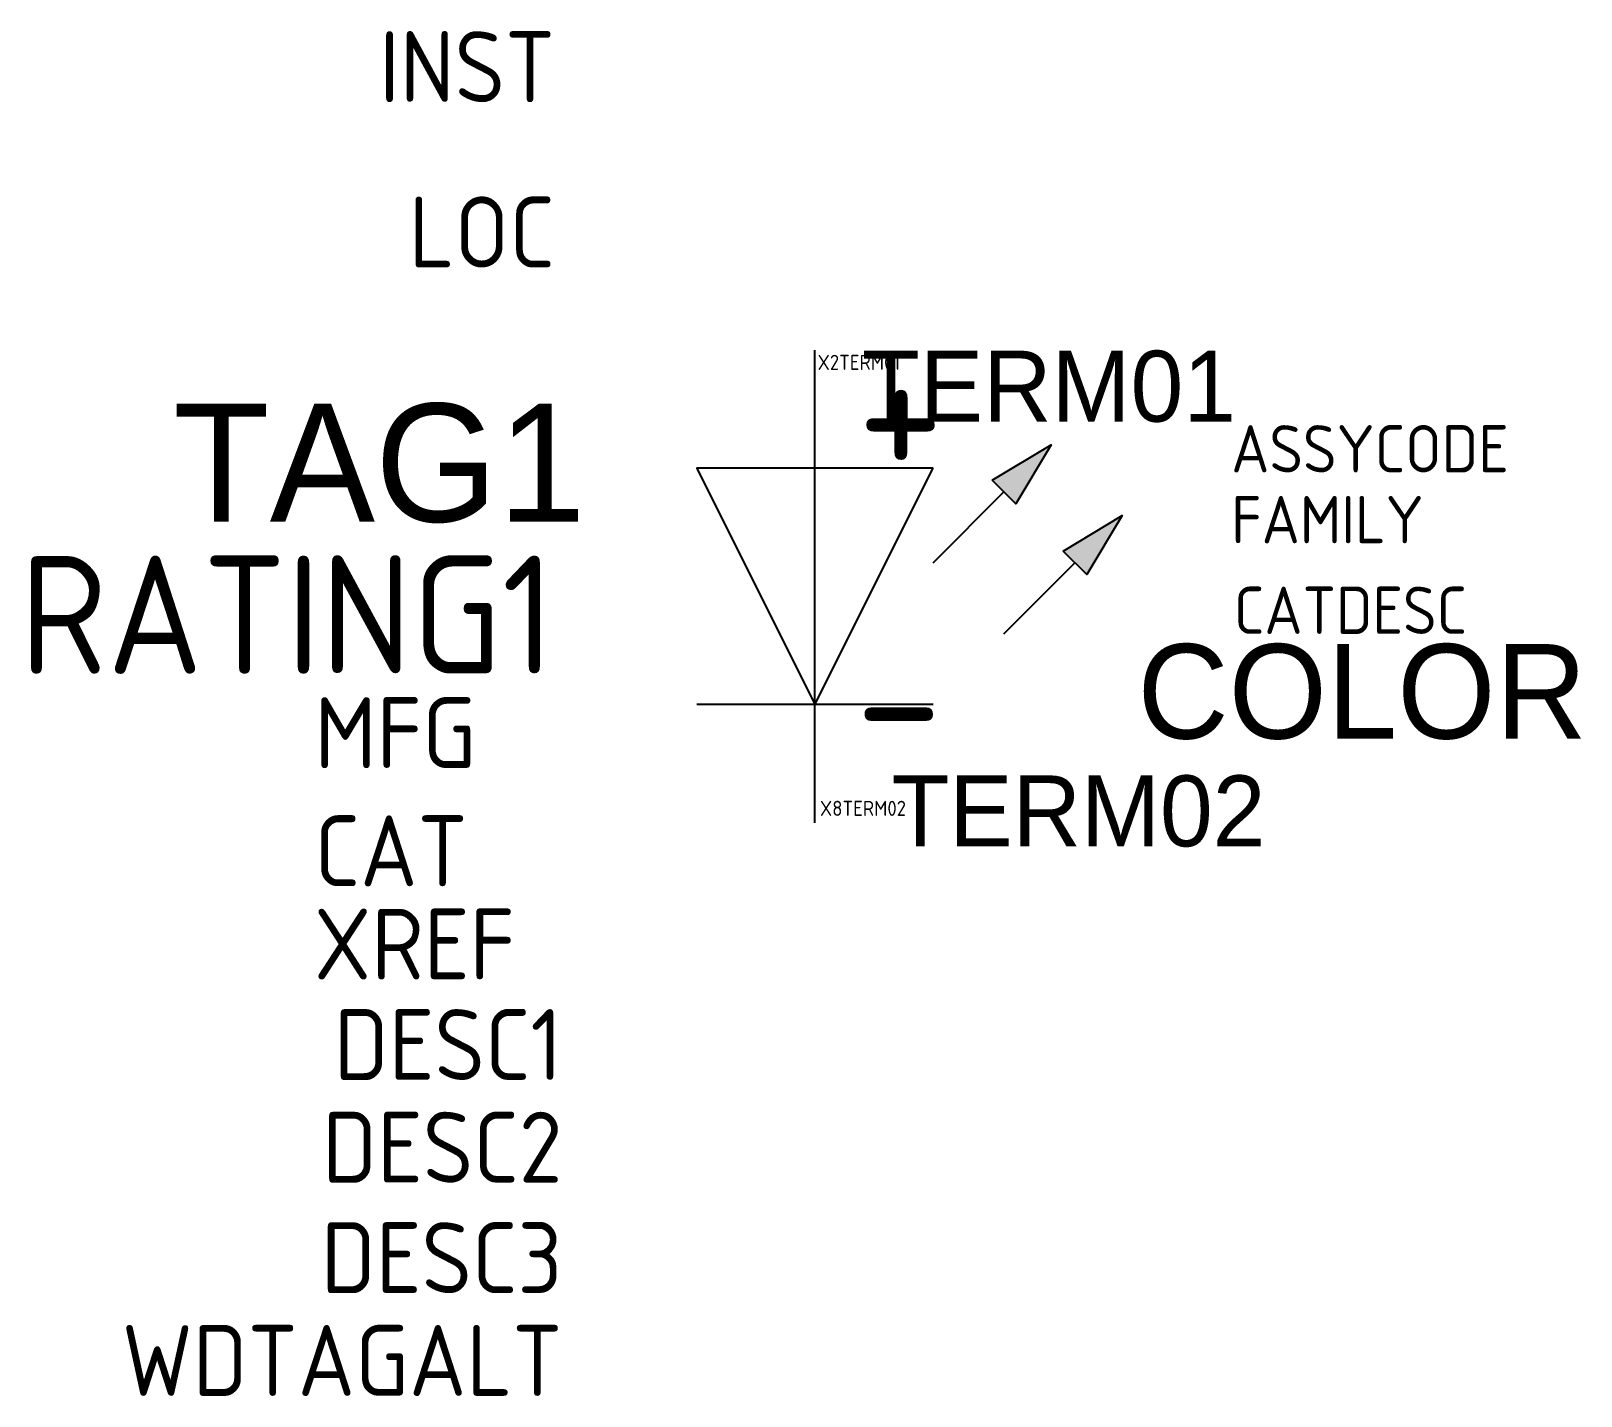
# Model space of a CAD drawing. Extents: x -16.6 to 16.2, y -17.1 to 11.8.
import ezdxf
from ezdxf.enums import TextEntityAlignment as Align

# ---------------------------------------------------------------- set-up
doc = ezdxf.new("R2010")
doc.units = 0
doc.header["$MEASUREMENT"] = 0
doc.styles.add('WD_IEC', font='isocp2.shx', dxfattribs={"width": 0.9, "height": 4})

msp = doc.modelspace()

# ---------------------------------------------------------------- linework, layer by layer
for p, q in [((0, -5), (0, 5)), ((0, 5), (0, 5)), ((2.5, 0.5), (4, 2)), ((4, -1), (5.5, 0.5)), ((2.5, -2.5), (-2.5, -2.5))]:
    msp.add_line(p, q)
for points in [[(3.75, 2.25), (5, 3), (4.25, 1.75)], [(2.5, 2.5), (-2.5, 2.5), (0, -2.5)], [(5.25, 0.75), (6.5, 1.5), (5.75, 0.25)]]:
    msp.add_lwpolyline(points, close=True)
for points in [[(5, 3), (3.75, 2.25), (4.25, 1.75)], [(6.5, 1.5), (5.25, 0.75), (5.75, 0.25)]]:
    msp.add_solid(points)

# ---------------------------------------------------------------- texts
at = {"style": 'WD_IEC'}
for s, p in [('+', (0.893, 3.734)), ('-', (0.856, -2.393))]:
    msp.add_text(s, height=3, dxfattribs=at).set_placement(p, align=Align.MIDDLE_LEFT)
at = {"style": 'WD_IEC', "flags": 1}
for tag, p in [('INST', (-5.5, 10.25)), ('LOC', (-5.5, 6.75)), ('DESC1', (-5.345, -10.445)), ('DESC2', (-5.345, -12.618)), ('DESC3', (-5.345, -14.956))]:
    msp.add_attdef(tag, text='', height=1.5, dxfattribs=at).set_placement(p, align=Align.RIGHT)
for tag, p in [('TERM01', (0.996, 3.488)), ('TERM02', (1.619, -5.5))]:
    msp.add_attdef(tag, p, '', height=1.5)
for tag, p, s, height in [('X2TERM01', (0.056, 4.582), '', 0.32), ('ASSYCODE', (8.809, 2.414), '', 1), ('FAMILY', (8.809, 0.914), 'LT_SUPER', 1), ('CATDESC', (8.865, -1.004), '', 1), ('MFG', (-10.591, -3.845), 'ACKO', 1.5), ('X8TERM02', (0.106, -4.856), '', 0.32), ('CAT', (-10.591, -6.345), 'СЛ-2010-S-R', 1.5)]:
    msp.add_attdef(tag, p, s, height=height, dxfattribs=at)
msp.add_attdef('TAG1', text='H', height=2.5).set_placement((-4.849, 1.369), align=Align.RIGHT)
at = {"style": 'WD_IEC'}
msp.add_attdef('RATING1', text='', height=2.5, dxfattribs=at).set_placement((-5.5, -1.847), align=Align.RIGHT)
at = {"lineweight": 13}
msp.add_attdef('COLOR', (6.823, -3.22), 'Кр', height=2, dxfattribs=at)
at = {"lineweight": 15, "style": 'WD_IEC', "flags": 1}
for tag, p in [('XREF', (-6.342, -8.318)), ('WDTAGALT', (-5.345, -17.13))]:
    msp.add_attdef(tag, text='', height=1.5, dxfattribs=at).set_placement(p, align=Align.RIGHT)

doc.saveas('drawing.dxf')
